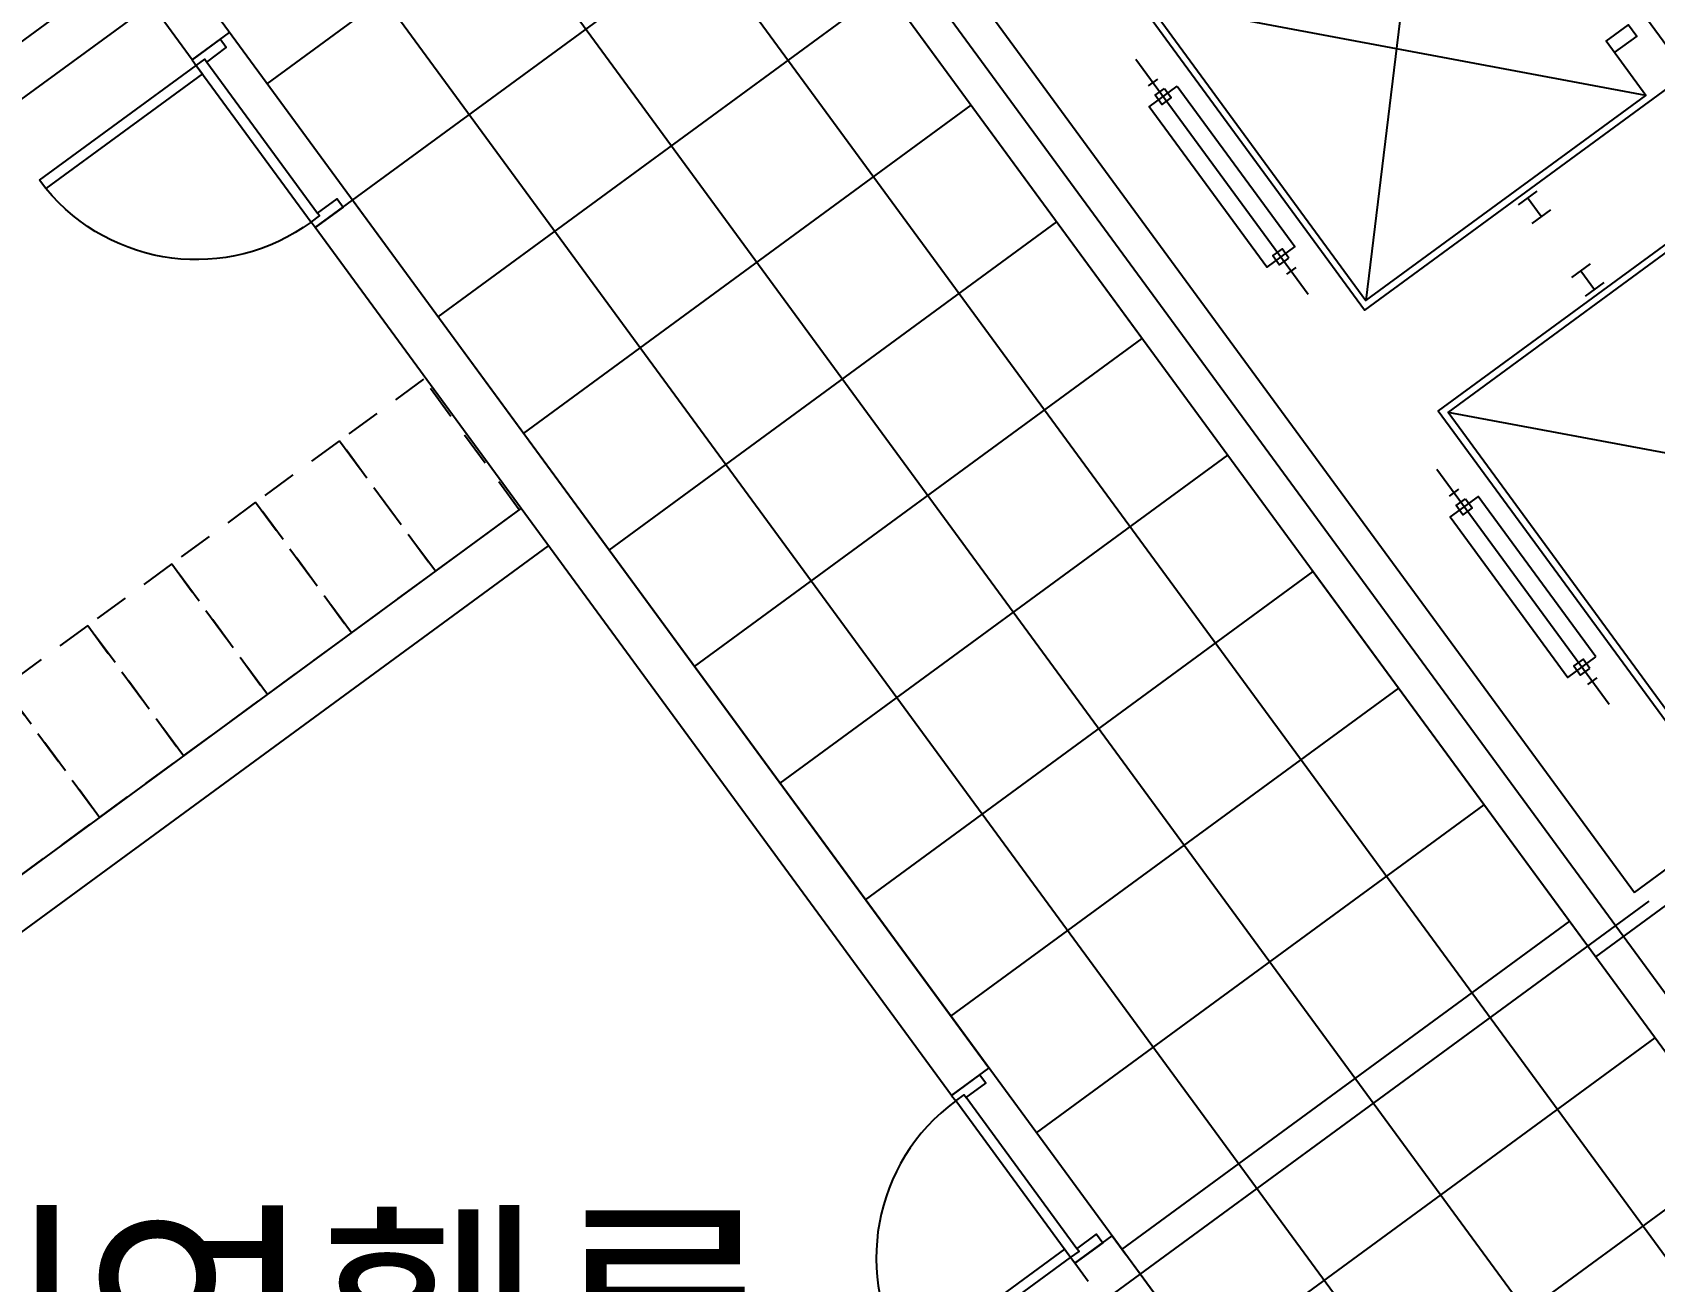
# Model space of a CAD drawing. Header units: millimetres. Extents: x 75184266 to 76346726, y -35077925 to -33679385.
# Drawn here: x 75497933 to 75504945, y -34609595 to -34604194 of the extents above; entities that cross this region are included whole.
import ezdxf
from ezdxf.enums import TextEntityAlignment as Align

# ---------------------------------------------------------------- set-up
doc = ezdxf.new("R2010")
doc.units = ezdxf.units.MM
doc.header["$LTSCALE"] = 50
doc.header["$MEASUREMENT"] = 0
doc.header["$PDMODE"] = 1
doc.header["$PDSIZE"] = -3
doc.linetypes.add('XR-지하3층$0$-HID', pattern=[2.5, 1.5, -1])
doc.linetypes.add('XR-지하3층$0$H', pattern=[1.3, 0.8, -0.5])
doc.layers.get('0').update_dxf_attribs({"linetype": 'CONTINUOUS'})
doc.layers.get('Defpoints').update_dxf_attribs({"color": 51, "linetype": 'CONTINUOUS'})
doc.layers.add('XR-지하3층$0$1712-PL$0$DOOR', color=4, linetype='CONTINUOUS')
doc.layers.add('건축', color=8, linetype='CONTINUOUS', plot=False)
doc.styles.add('XR-지하3층$0$돋움', font='', dxfattribs={"width": 0.9})
doc.styles.add('XR-지하3층$0$맑은고딕', font='malgun.ttf')
doc.styles.get('XR-지하3층$0$돋움').set_extended_font_data('Dotum')
doc.dimstyles.new('XR-지하3층$0$20110829_평면도_면적조정$0$std_style', dxfattribs={"dimscale": 400, "dimtxt": 3, "dimasz": 1, "dimexe": 1.5, "dimexo": 2, "dimgap": 1, "dimtad": 1, "dimtoh": 1, "dimdec": 0, "dimzin": 0, "dimdsep": 46, "dimtxsty": 'XR-지하3층$0$돋움', "dimblk": 'XR-지하3층$0$20110829_평면도_면적조정$0$01420DDOT01', "dimblk1": 'XR-지하3층$0$20110829_평면도_면적조정$0$01420DDOT01', "dimblk2": 'XR-지하3층$0$20110829_평면도_면적조정$0$01420DDOT01', "dimcen": 2.5, "dimdle": 8, "dimclrd": 256, "dimclre": 256, "dimclrt": 256, "dimadec": 0, "dimazin": 0, "dimtfac": 1, "dimtdec": 0, "dimtix": 1, "dimtmove": 2, "dimatfit": 3, "dimldrblk": 'XR-지하3층$0$20110829_평면도_면적조정$0$_ClosedBlank', "dimfxl": 1, "dimtolj": 1, "dimtzin": 0, "dimlwd": -1, "dimlwe": -1, "dimarcsym": 0})

# ---------------------------------------------------------------- blocks, each defined once
blk = doc.blocks.new('XR-지하3층$0$1712-PL$0$FSD1000')
at = {"layer": 'XR-지하3층$0$1712-PL$0$DOOR', "color": 9}
for p, q in [((25, -101.3, 0), (865, -101.3, 0)), ((40, -146.3, 0), (850, -146.3, 0))]:
    blk.add_line(p, q, dxfattribs=at)
at = {"layer": 'XR-지하3층$0$1712-PL$0$DOOR', "elevation": 0}
for points in [[(25, 738.7), (25, -101.3), (70, -101.3), (70, 738.7)], [(-5, -251.3), (-5, -101.3), (25, -101.3), (25, -146.3), (40, -146.3), (40, -251.3)], [(895, -251.3), (895, -101.3), (865, -101.3), (865, -146.3), (850, -146.3), (850, -251.3)]]:
    blk.add_lwpolyline(points, close=True, dxfattribs=at)
at = {"layer": 'XR-지하3층$0$1712-PL$0$DOOR', "color": 9}
blk.add_arc((25, -101.3, 0), 840, 360, 86.92911, dxfattribs=at)
blk = doc.blocks.new('XR-지하3층$0$20110829_평면도_면적조정$0$01420DDOT01')
blk.add_line((-1.5, 0), (1.5, 0))
at = {"const_width": 0.5}
blk.add_lwpolyline([(-0.25, 0, 1), (0.25, 0, 1)], format="xyb", close=True, dxfattribs=at)
blk = doc.blocks.new('*D303')
at = {"layer": 'Defpoints', "color": 0, "transparency": 16777216}
for p in [(75609424.5, -34600115.1, 0), (75615333.3, -34608174.6), (75504905.2, -34676743.2, 0)]:
    blk.add_point(p, dxfattribs=at)
at = {"layer": '건축'}
for p, q in [((75609897.5, -34600760.3), (75615688, -34608658.5)), ((75511136.6, -34684566.2), (75615010.7, -34608411.1)), ((75505378.2, -34677388.4), (75511168.7, -34685286.6))]:
    blk.add_line(p, q, dxfattribs=at)
at = {"layer": '건축', "xscale": 400, "yscale": 400, "zscale": 400}
for p, rotation in [((75615333.3, -34608174.6), 36.24693456144445), ((75510814, -34684802.7), 216.2469345614445)]:
    blk.add_blockref('XR-지하3층$0$20110829_평면도_면적조정$0$01420DDOT01', p, dxfattribs=dict(at, rotation=rotation))
at = {"layer": '건축', "insert": (75562304.3, -34645439.3), "char_height": 1800, "attachment_point": 5, "rotation": 36.24693, "style": 'XR-지하3층$0$돋움'}
blk.add_mtext('\\A1;129600', dxfattribs=at)
blk = doc.blocks.new('XR-지하3층$0$20110829_평면도_면적조정$0$_ClosedBlank')
at = {"color": 0, "linetype": 'ByBlock', "lineweight": -2}
for p, q in [((-1, 0.167), (0, 0)), ((-1, 0.167), (-1, -0.167)), ((0, 0), (-1, -0.167))]:
    blk.add_line(p, q, dxfattribs=at)

msp = doc.modelspace()

# ---------------------------------------------------------------- hatches: boundary and pattern name
at = {"layer": '건축', "ltscale": 100}
h = msp.add_hatch(dxfattribs=at)
h.set_pattern_fill('NET', color=256, scale=5000, angle=90)
h.set_pattern_definition([(36.246, (75499316.6, -34604919.4), (-369.533, 504.054), []), (126.246, (75499316.6, -34604919.4), (-504.054, -369.533), [])])
h.paths.add_polyline_path([(75498606.9, -34603951.4), (75502775.7, -34609637.7), (75492896.6, -34616881.5), (75493428.4, -34617606.7), (75492218.7, -34618493.7), (75491509.1, -34617525.9), (75491630.1, -34617437.3), (75487828.3, -34612251.5), (75487706.9, -34612340.6), (75487517.4, -34612082), (75486331.9, -34612951.3), (75488347.1, -34615699.6), (75488275.5, -34616164.5), (75487725.2, -34616568), (75488399.4, -34617487.3), (75489234, -34616875.3), (75490475.8, -34618568.8), (75491844.5, -34620435.8), (75507909.7, -34608658.1), (75507930, -34608684.6), (75509659.4, -34607416.5), (75507932.8, -34605061.7), (75508452.9, -34604680.3), (75507793.6, -34603781.1), (75507273.5, -34604162.5), (75505320.5, -34601497.7), (75504017.4, -34602453.2), (75507499.6, -34607202.2), (75505201.3, -34608887.4), (75500516.8, -34602497.9)])

# ---------------------------------------------------------------- linework, layer by layer
at = {"layer": '건축'}
for p, q in [((75503960.5, -34603175.5), (75503697, -34605352.8)), ((75501541, -34603895.6), (75505257.5, -34608964)), ((75501960.3, -34603960.1), (75504857.8, -34607911.7)), ((75504906.6, -34604465.8), (75502750.9, -34604062.5)), ((75502702.2, -34604308.9), (75503447.3, -34605325.1)), ((75502796.3, -34604395), (75502756, -34604424.5)), ((75504435.1, -34604879.7), (75504354.5, -34604938.8)), ((75504454, -34604989.9), (75504394.8, -34604909.3)), ((75504494.3, -34604960.4), (75504413.6, -34605019.5)), ((75503393.5, -34605209.5), (75503353.2, -34605239)), ((75504665.8, -34605194.2), (75504585.1, -34605253.3)), ((75504625.4, -34605223.8), (75504684.6, -34605304.4)), ((75504724.9, -34605274.9), (75504644.2, -34605334)), ((75506207.5, -34606239.9), (75504051.8, -34605836.6)), ((75504748.2, -34607099.2), (75504003.1, -34606083.1)), ((75504097.2, -34606169.1), (75504056.9, -34606198.7)), ((75504857.8, -34607911.7), (75506712.6, -34606551.6)), ((75504694.4, -34606983.6), (75504654.1, -34607013.2))]:
    msp.add_line(p, q, dxfattribs=at)
at = {"layer": '건축', "ltscale": 100}
for p, q in [((75498327.4, -34603908.7), (75451179.2, -34638475.3)), ((75498607, -34603951.7), (75451297.4, -34638636.6))]:
    msp.add_line(p, q, dxfattribs=at)
at = {"layer": '건축', "ltscale": 1000}
for p, q in [((75498623.2, -34604311.8, 0), (75498445.7, -34604069.7, 0)), ((75498623.2, -34604311.8), (75498784.5, -34604193.6)), ((75499155.3, -34605037.6, 0), (75499316.6, -34604919.4, 0)), ((75502067.2, -34608671.3, 0), (75499316.6, -34604919.4, 0)), ((75501905.9, -34608789.5, 0), (75499155.3, -34605037.6, 0)), ((75501905.9, -34608789.5, 0), (75502067.2, -34608671.3, 0)), ((75502438, -34609515.3, 0), (75502599.3, -34609397.1, 0)), ((75502775.7, -34609637.7, 0), (75502599.3, -34609397.1, 0)), ((75502599.3, -34609397.1, 0), (75502658.4, -34609477.7, 0)), ((75502496.1, -34609594.6, 0), (75502438, -34609515.3, 0))]:
    msp.add_line(p, q, dxfattribs=at)
at = {"layer": '건축', "ltscale": 0.5}
for p, q in [((75496045.2, -34609184.3), (75500045.4, -34606251.7, 0)), ((75496163.5, -34609345.6), (75500163.6, -34606413, 0))]:
    msp.add_line(p, q, dxfattribs=at)
at = {"layer": '건축', "linetype": 'XR-지하3층$0$H', "ltscale": 50}
msp.add_lwpolyline([(75508202.2, -34599011.3), (75501541, -34603895.6), (75505771.9, -34609665.6), (75504203.4, -34610815.7), (75503375.5, -34609686.7), (75497899.8, -34613701.8), (75498254.6, -34614185.7), (75496488.5, -34615480.6), (75497656.4, -34617073.4), (75493684.7, -34619985.6), (75491928.4, -34617590.5), (75494105.8, -34615993.9), (75489948.9, -34610324.7), (75487771.5, -34611921.2), (75486517.9, -34610211.6), (75485933.2, -34610640.3), (75484712.1, -34608975), (75485780.7, -34608191.5), (75481132.9, -34601852.9), (75480165.2, -34602562.5), (75477853.1, -34599409.3), (75471466.1, -34604092.6)], dxfattribs=at)
at = {"layer": '건축'}
for points in [[(75502708.9, -34604056), (75504063.8, -34603062.6), (75504063.8, -34603062.6), (75504104.1, -34603033), (75505085.7, -34604371.7), (75505045.4, -34604401.3), (75505045.4, -34604401.3), (75503690.5, -34605394.7)], [(75502881, -34604425.9), (75503389.5, -34605119.4), (75503268.5, -34605208.1), (75502760, -34604514.6)], [(75502825.9, -34604435.3), (75502855.4, -34604475.6), (75502815.1, -34604505.2), (75502785.5, -34604464.9)], [(75504991.4, -34607168.9), (75506346.3, -34606175.4), (75506346.3, -34606175.4), (75506386.6, -34606145.9), (75505405, -34604807.2), (75505364.7, -34604836.7), (75505364.7, -34604836.7), (75504009.8, -34605830.2)], [(75503364, -34605169.1), (75503334.4, -34605128.8), (75503294.1, -34605158.4), (75503323.6, -34605198.7)], [(75504690.4, -34606893.6), (75504181.9, -34606200), (75504060.9, -34606288.7), (75504569.4, -34606982.3)], [(75504126.8, -34606209.5), (75504156.3, -34606249.8), (75504116, -34606279.3), (75504086.4, -34606239)], [(75504664.9, -34606943.3), (75504635.3, -34606903), (75504595, -34606932.6), (75504624.5, -34606972.9)]]:
    msp.add_lwpolyline(points, close=True, dxfattribs=at)
for points in [[(75504096.5, -34603361), (75504193.3, -34603290), (75504228.8, -34603338.4), (75504132, -34603409.3), (75503960.5, -34603175.5), (75502750.9, -34604062.5), (75503697, -34605352.8), (75504906.6, -34604465.8), (75504735.2, -34604231.9), (75504831.9, -34604161), (75504867.4, -34604209.3), (75504770.6, -34604280.3)], [(75501662, -34603806.9), (75505892.9, -34609576.9)], [(75506071.5, -34606054.5), (75506168.3, -34605983.5), (75506132.8, -34605935.1), (75506036.1, -34606006.1), (75506207.5, -34606239.9), (75504997.9, -34607126.9), (75504051.8, -34605836.6), (75505261.4, -34604949.6), (75505432.9, -34605183.5), (75505529.7, -34605112.5), (75505494.2, -34605064.2), (75505397.4, -34605135.1)], [(75506976, -34606513.5), (75504689.8, -34608189.9)]]:
    msp.add_lwpolyline(points, dxfattribs=at)
at = {"layer": '건축', "linetype": 'XR-지하3층$0$-HID', "ltscale": 2, "elevation": 0}
for points in [[(75500037.3, -34606257.6), (75499623.4, -34605693), (75499260.5, -34605959.1), (75499674.4, -34606523.6)], [(75499674.4, -34606523.6), (75499260.5, -34605959.1), (75498897.6, -34606225.2), (75499311.5, -34606789.7)], [(75499311.5, -34606789.7), (75498897.6, -34606225.2), (75498534.7, -34606491.2), (75498948.6, -34607055.8)], [(75498948.6, -34607055.8), (75498534.7, -34606491.2), (75498171.8, -34606757.3), (75498585.6, -34607321.8)], [(75498585.6, -34607321.8), (75498171.8, -34606757.3), (75497808.8, -34607023.4), (75498222.7, -34607587.9)], [(75498222.7, -34607587.9), (75497808.8, -34607023.4), (75497445.9, -34607289.4), (75497859.8, -34607854)]]:
    msp.add_lwpolyline(points, close=True, dxfattribs=at)
at = {"layer": '건축', "ltscale": 100}
msp.add_lwpolyline([(75484263.8, -34623094.3), (75504920.9, -34607949.5)], dxfattribs=at)

# ---------------------------------------------------------------- block references
at = {"layer": '건축', "extrusion": (0, 0, -1), "zscale": -1, "rotation": 233.7540448708609}
msp.add_blockref('XR-지하3층$0$1712-PL$0$FSD1000', (-75498544.4, -34604375.7, 0), dxfattribs=at)
at = {"layer": '건축', "extrusion": (0, 0, -1), "xscale": -1, "zscale": -1, "rotation": 233.7540373599965}
msp.add_blockref('XR-지하3층$0$1712-PL$0$FSD1000', (-75502353.4, -34609571.2, 0), dxfattribs=at)

# ---------------------------------------------------------------- texts
at = {"layer": '건축', "style": 'XR-지하3층$0$맑은고딕'}
msp.add_text('제연휀룸', height=800, dxfattribs=at).set_placement((75499153, -34609758, 0), align=Align.MIDDLE)

# ---------------------------------------------------------------- dimensions: what is measured, and where the dimension line sits
at = {"layer": '건축'}
dim = msp.add_linear_dim(base=(75615333.3, -34608174.6), p1=(75504905.2, -34676743.2, 0), p2=(75609424.5, -34600115.1, 0), angle=36.24693, dimstyle='XR-지하3층$0$20110829_평면도_면적조정$0$std_style', override={"dimtxt": 4.5}, dxfattribs=at)
dim.commit()
dim.dimension.update_dxf_attribs({"geometry": '*D303', "text_midpoint": (75562304.3, -34645439.3)})

doc.saveas('drawing.dxf')
